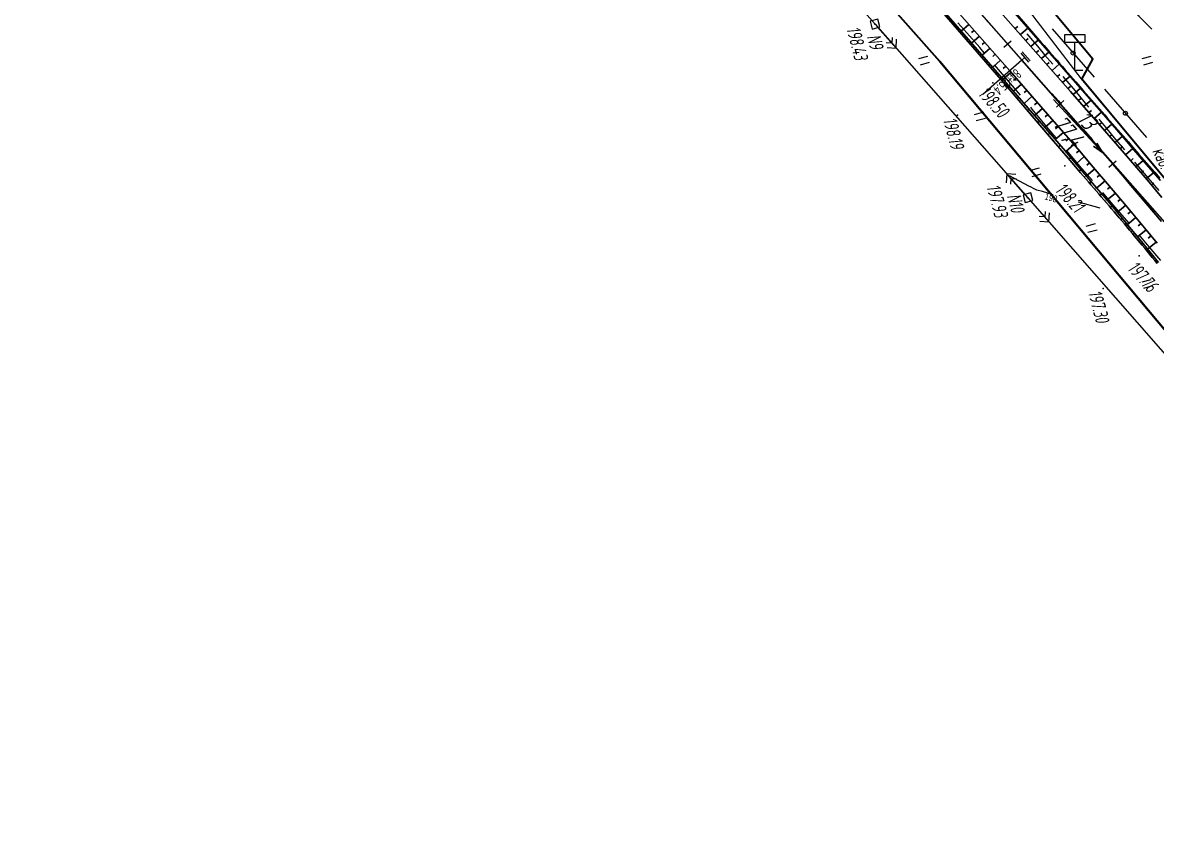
# Model space of a CAD drawing. Header units: millimetres. Extents: x -1799 to 6962, y -1020 to 4121.
# Drawn here: x 4837.7 to 5121.9, y 2760.7 to 2961.6 of the extents above; entities that cross this region are included whole.
import ezdxf

# ---------------------------------------------------------------- set-up
doc = ezdxf.new("R2010")
doc.units = ezdxf.units.MM
doc.linetypes.add('CONTI', pattern=[0])
doc.linetypes.add('STROT', pattern=[1.7, 0.5, -1.2])
for name, color, linetype, lineweight in [('10', 1, 'Continuous', 35), ('КОПИЯ_ОСЬ_13_ОТКОСЫ', 7, 'Continuous', 30), ('ОСЬ_ВЕРХ_ПОКРЫТИЯ_ГРАНИЦЫ_ПОЛОС', 7, 'Continuous', 30), ('ОСЬ_ВЕРХ_ПОКРЫТИЯ_ОСЬ', 1, 'Continuous', 30), ('Уклоны ПЧ', 5, 'Continuous', 30)]:
    doc.layers.add(name, color=color, linetype=linetype, lineweight=lineweight)
for name, color, linetype in [('_Ростелеком', 6, 'Continuous'), ('GOR_BDEFAULT', 212, 'CONTI'), ('NAD_MDEFAULT', 7, 'CONTI'), ('PI_OTDEFAULT', 172, 'CONTI'), ('PI_TTDEFAULT', 5, 'CONTI'), ('PLN_O', 7, 'CONTI'), ('SIT_LDEFAULT', 7, 'CONTI'), ('USLZNDEFAULT', 7, 'CONTI'), ('ZAPSKDEFAULT', 7, 'CONTI'), ('КОПИЯ_ОСЬ_ТАНГЕНСЫ', 1, 'Continuous'), ('ОСЬ_ВЕРХ_ПОКРЫТИЯ_ПИКЕТЫ', 1, 'Continuous'), ('ОСЬ_ВЕРХ_ПОКРЫТИЯ_РАЗБИВКА_КРИВ', 1, 'Continuous'), ('ОСЬ_ВЕРХ_ПОКРЫТИЯ_ТАНГЕНСЫ', 1, 'Continuous'), ('разметка', 7, 'Continuous')]:
    doc.layers.add(name, color=color, linetype=linetype)
doc.styles.add('eskd', font='spds.shx', dxfattribs={"width": 1.2, "oblique": 15})
doc.styles.add('SHRFT', font='TXT', dxfattribs={"width": 3.5})
doc.styles.get("Standard").update_dxf_attribs({"font": 'arial.ttf'})
doc.styles.add('STYLE1', font='romand.shx', dxfattribs={"width": 0.9})
doc.styles.add('ГОСТ', font='', dxfattribs={"oblique": 15, "height": 4})
doc.styles.get('ГОСТ').set_extended_font_data('GOST type A')
doc.linetypes.add('кабель_связи_проект.', pattern='A,10,-1,["/",STYLE1,S=3,R=0,X=0,Y=-1.5],-4.1', length=15.1)

# ---------------------------------------------------------------- blocks, each defined once
blk = doc.blocks.new('BL_2011')
at = {"color": 0}
for p, q in [((0, 0), (0, 2.4)), ((1.6, 0), (1.6, 2.4))]:
    blk.add_line(p, q, dxfattribs=at)
blk = doc.blocks.new('BL_27')
at = {"color": 0}
for p, q in [((1, 1), (-1, 1)), ((-1, 1), (-1, -1)), ((1, -1), (1, 1)), ((-1, -1), (1, -1))]:
    blk.add_line(p, q, dxfattribs=at)
blk.add_circle((0, 0), 0.1, dxfattribs=at)
blk = doc.blocks.new('BL_13')
at = {"color": 0}
for p, q in [((-2.5, 7), (-2.5, 9)), ((-2.5, 9), (2.5, 9)), ((2.5, 9), (2.5, 7)), ((0, 7), (-2.5, 7)), ((0, 0), (0, 7)), ((2.5, 7), (0, 7)), ((2, 0), (0, 0))]:
    blk.add_line(p, q, dxfattribs=at)
blk = doc.blocks.new('Стрелка')
at = {"layer": 'Уклоны ПЧ', "ltscale": 2}
for points in [[(-0.02, -0.05), (-0.02, 17.97)], [(-0.02, -0.05), (-0.58, 2.62)], [(-0.02, -0.05), (0.53, 2.62)]]:
    blk.add_lwpolyline(points, dxfattribs=at)

msp = doc.modelspace()

# ---------------------------------------------------------------- linework, layer by layer
at = {"layer": '10'}
for points in [[(5126.72, 2919.34), (5103.21, 2947.44), (5106.04, 2952.48), (5090.32, 2971.42), (5010.82, 3060.99), (4964.37, 3097.52), (4959.87, 3089.54), (4935.27, 3109.69), (4925.05, 3116.33), (4915.74, 3122.39), (4882.24, 3156.86), (4868.24, 3165.85), (4844.23, 3168), (4845.85, 3159.92), (4832.61, 3154.78), (4804.78, 3131.22), (4770.83, 3093.7), (4735.89, 3046.23), (4680.98, 2976.56), (4647.06, 2935.78), (4635.29, 2926.06), (4615.91, 2918.19), (4598.59, 2915.53), (4552.42, 2914.98)], [(4557.37, 2900.73), (4579.64, 2901.02), (4603.81, 2901.34), (4619.91, 2900.32), (4644.6, 2910.46), (4659.78, 2923.01), (4694.93, 2965.25), (4750.17, 3035.34), (4784.74, 3082.33), (4817.29, 3118.29), (4841.92, 3139.13), (4849.5, 3141.81), (4850.4, 3137.35), (4862.15, 3136.32), (4879.54, 3127.57), (4921.77, 3093.82), (4990.15, 3039.23), (5067.66, 2951.89), (5147.24, 2856.94), (5178.24, 2824.54), (5178.24, 2824.54), (5183.98, 2815.19), (5213.88, 2748.37)], [(5311.57, 2187.73), (5307.98, 2226.16), (5307.14, 2291.22), (5299.57, 2401.69), (5285, 2489.08), (5263.27, 2574.08), (5241.05, 2659.67), (5213.88, 2748.37), (5183.98, 2815.19), (5178.24, 2824.54), (5178.24, 2824.54), (5147.24, 2856.94), (5067.66, 2951.89), (4990.15, 3039.23), (4921.77, 3093.82), (4879.54, 3127.57), (4862.15, 3136.32), (4850.4, 3137.35)]]:
    msp.add_lwpolyline(points, dxfattribs=at)
at = {"layer": '_Ростелеком', "linetype": 'кабель_связи_проект.', "ltscale": 0.25, "const_width": 0.35}
msp.add_lwpolyline([(5227.85, 2760.19), (5218.85, 2781.43), (5206.95, 2806.03), (5202.95, 2814), (5185.14, 2845.82), (5185.14, 2845.82), (5158.25, 2881.67), (5129.32, 2916.23), (5103.21, 2947.44), (5071.34, 2988.98), (5054.13, 3008.1), (5034.93, 3030.9), (5019.36, 3045.91), (5000.28, 3062.64), (4959.87, 3089.54), (4931.65, 3111.72), (4915.74, 3122.39)], dxfattribs=at)
at = {"layer": 'GOR_BDEFAULT', "color": 212, "elevation": 198, "flags": 128}
for points in [[(5096.03, 2918.51), (5093.41, 2919.28), (5091.98, 2919.69), (5091.15, 2920.08), (5090.51, 2920.38), (5089.99, 2920.62), (5085.08, 2923.22)], [(5107.83, 2915.1), (5102.44, 2916.66)]]:
    msp.add_lwpolyline(points, dxfattribs=at)
at = {"layer": 'PI_TTDEFAULT', "color": 5}
for p in [(5080.94, 2946.56, 198.5), (5072.11, 2938.45, 198.19), (5098.98, 2925.72, 198.21), (5089.73, 2917.75, 197.93), (5117.65, 2903.21, 197.76), (5108.63, 2895.03, 197.3)]:
    msp.add_point(p, dxfattribs=at)
at = {"layer": 'PLN_O'}
for p, q in [((5095.82, 2960.07), (5106.31, 2947.99)), ((5108.94, 2944.97), (5119.43, 2932.89))]:
    msp.add_line(p, q, dxfattribs=at)
for centre in [(5101.07, 2954.03), (5114.19, 2938.93)]:
    msp.add_circle(centre, 0.5, dxfattribs=at)
at = {"layer": 'SIT_LDEFAULT', "color": 7}
for p, q in [((5013.1, 3004.73), (5051.4, 2961.28)), ((5106.16, 2974.91), (5120.8, 2960.01)), ((5120.1, 2960.72), (5115.19, 2965.72)), ((5074.42, 2959.09), (5072.18, 2961.64)), ((5051.4, 2961.28), (5089.73, 2917.75)), ((5052.06, 2960.53), (5056.69, 2955.28)), ((5077.64, 2955.41), (5074.42, 2959.09)), ((5089.47, 2958.87), (5091.37, 2956.63)), ((5055.63, 2956.48), (5054.22, 2956.57)), ((5055.72, 2957.89), (5055.63, 2956.48)), ((5056.69, 2955.28), (5056.83, 2957.53)), ((5091.38, 2956.64), (5093.93, 2953.62)), ((5054.43, 2955.42), (5056.69, 2955.28)), ((5078.77, 2954.11), (5077.64, 2955.41)), ((5093.93, 2953.62), (5095.94, 2951.24)), ((5083.4, 2948.77), (5081.38, 2951.1)), ((5085.9, 2945.84), (5083.4, 2948.77)), ((5098.51, 2948.17), (5099.02, 2947.56)), ((5099.01, 2947.56), (5101.54, 2944.52)), ((5087.88, 2943.49), (5085.9, 2945.84)), ((5101.54, 2944.52), (5104.07, 2941.48)), ((5104.07, 2941.48), (5104.9, 2940.49)), ((5090.84, 2939.94), (5090.44, 2940.42)), ((5093.3, 2936.98), (5090.84, 2939.94)), ((5095.76, 2934.02), (5093.3, 2936.98)), ((5107.48, 2937.42), (5109.15, 2935.42)), ((5096.83, 2932.74), (5095.76, 2934.02)), ((5109.15, 2935.42), (5111.73, 2932.35)), ((5111.73, 2932.35), (5113.91, 2929.77)), ((5100.71, 2928.13), (5099.41, 2929.67)), ((5103.28, 2925.12), (5100.71, 2928.13)), ((5105.9, 2922.06), (5103.28, 2925.12)), ((5116.49, 2926.71), (5117.08, 2926.01)), ((5117.08, 2926.01), (5119.81, 2922.78)), ((5084.44, 2923.75), (5084.3, 2921.5)), ((5089.07, 2918.5), (5084.44, 2923.75)), ((5086.7, 2923.61), (5084.44, 2923.75)), ((5085.41, 2921.14), (5085.5, 2922.55)), ((5085.5, 2922.55), (5086.91, 2922.46)), ((5119.81, 2922.78), (5122.56, 2919.54)), ((5108.77, 2918.73), (5108.51, 2919.03)), ((5111.62, 2915.42), (5108.77, 2918.73)), ((5089.73, 2917.75), (5128.66, 2873.21)), ((5090.39, 2917), (5094.99, 2911.73)), ((5094.04, 2914.34), (5093.94, 2912.93)), ((5094.99, 2911.73), (5095.15, 2913.98)), ((5114.49, 2912.08), (5111.62, 2915.42)), ((5093.94, 2912.93), (5092.53, 2913.03)), ((5092.74, 2911.88), (5094.99, 2911.73)), ((5115.03, 2911.45), (5114.49, 2912.08)), ((5120.15, 2905.47), (5117.64, 2908.42)), ((5123.06, 2902.04), (5120.15, 2905.47))]:
    msp.add_line(p, q, dxfattribs=at)
at = {"layer": 'КОПИЯ_ОСЬ_13_ОТКОСЫ'}
for points in [[(5055.44, 2995.48), (5100.43, 2944.37), (5107.35, 2936.46), (5112.27, 2930.78), (5116.52, 2925.84), (5120.1, 2921.64), (5123.34, 2917.81)], [(5073.67, 2978.72), (5102.28, 2946), (5108.86, 2938.44), (5114.1, 2932.36), (5115.8, 2930.38), (5120, 2925.52), (5122.95, 2922.08)], [(5073.67, 2978.72), (5102.28, 2946), (5108.86, 2938.44), (5114.1, 2932.36), (5115.8, 2930.38), (5120, 2925.52), (5122.95, 2922.08)], [(5077.52, 2974.71), (5089.61, 2960.71), (5093.15, 2956.63), (5093.81, 2955.88), (5095.13, 2954.37), (5095.79, 2953.62), (5096.45, 2952.87), (5097.11, 2952.12), (5097.77, 2951.36), (5098.43, 2950.62), (5099.09, 2949.86), (5099.75, 2949.11), (5100.41, 2948.35), (5101.07, 2947.6), (5101.73, 2946.85), (5102.78, 2945.64), (5103.71, 2944.59), (5104.37, 2943.84), (5105.03, 2943.08), (5105.69, 2942.32), (5106.35, 2941.57), (5107.01, 2940.82), (5108.98, 2938.54), (5109.64, 2937.79), (5110.3, 2937.03), (5111.62, 2935.52), (5112.28, 2934.77), (5113.59, 2933.25), (5114.25, 2932.49), (5114.91, 2931.73), (5115.95, 2930.51), (5117.54, 2928.7), (5118.87, 2927.19), (5120.19, 2925.67), (5121.51, 2924.16), (5122.83, 2922.64)], [(5069.38, 2967.54), (5085.17, 2949.6), (5096.33, 2936.79), (5102.21, 2930), (5106.11, 2925.45), (5109.67, 2921.28), (5114.33, 2915.76), (5118.97, 2910.22), (5122.14, 2906.38)], [(5067.19, 2965.61), (5084.12, 2946.02), (5095.16, 2933.12), (5100.33, 2927.05), (5101.64, 2925.54), (5102.94, 2924.03), (5104.25, 2922.53), (5104.89, 2921.77), (5105.28, 2921.32), (5105.54, 2921.01), (5106.84, 2919.51), (5107.49, 2918.75), (5108.13, 2917.99), (5110.07, 2915.73), (5110.71, 2914.97), (5111.36, 2914.21), (5112.65, 2912.7), (5113.92, 2911.18), (5115.21, 2909.66), (5115.85, 2908.9), (5116.48, 2908.14), (5118.4, 2905.86), (5119.03, 2905.09), (5119.65, 2904.32), (5120.89, 2902.77), (5121.52, 2902), (5122.15, 2901.23)], [(5067.46, 2965.85), (5083.18, 2947.85), (5093.65, 2935.77), (5098.53, 2930.1), (5102.1, 2925.94), (5106.94, 2920.25), (5110.15, 2916.45), (5113.34, 2912.63), (5115.24, 2910.34), (5117.46, 2907.66), (5120.29, 2904.21), (5122.49, 2901.51)], [(5067.46, 2965.85), (5083.18, 2947.85), (5093.65, 2935.77), (5098.53, 2930.1), (5102.1, 2925.94), (5106.94, 2920.25), (5110.15, 2916.45), (5113.34, 2912.63), (5115.24, 2910.34), (5117.46, 2907.66), (5120.29, 2904.21), (5122.49, 2901.51)], [(5071.32, 2960.83), (5071.62, 2961.09)], [(5072.63, 2959.32), (5072.73, 2959.4)], [(5074.95, 2961.22), (5073, 2959.51)], [(5076.27, 2959.72), (5075.62, 2959.15)], [(5086.54, 2960.15), (5087.18, 2960.71)], [(5087.86, 2958.65), (5089.76, 2960.32)], [(5089.98, 2960.29), (5089.94, 2960.25)], [(5091.29, 2958.78), (5091.19, 2958.69)], [(5073.94, 2957.8), (5074.25, 2958.08)], [(5075.24, 2956.29), (5075.35, 2956.38)], [(5077.59, 2958.22), (5075.63, 2956.5)], [(5078.91, 2956.72), (5078.26, 2956.14)], [(5089.18, 2957.15), (5089.82, 2957.7)], [(5090.5, 2955.64), (5092.39, 2957.31)], [(5092.6, 2957.27), (5092.57, 2957.24)], [(5093.92, 2955.76), (5093.82, 2955.67)], [(5076.55, 2954.78), (5076.88, 2955.07)], [(5077.86, 2953.26), (5077.97, 2953.36)], [(5080.23, 2955.22), (5078.27, 2953.48)], [(5081.55, 2953.71), (5080.9, 2953.14)], [(5091.83, 2954.14), (5092.46, 2954.7)], [(5093.15, 2952.64), (5095.03, 2954.3)], [(5095.23, 2954.25), (5095.2, 2954.22)], [(5079.17, 2951.75), (5079.52, 2952.05)], [(5080.47, 2950.24), (5080.59, 2950.34)], [(5082.87, 2952.21), (5080.9, 2950.47)], [(5084.2, 2950.71), (5083.54, 2950.13)], [(5094.47, 2951.14), (5095.09, 2951.69)], [(5095.79, 2949.64), (5097.66, 2951.29)], [(5096.56, 2952.75), (5096.46, 2952.66)], [(5097.87, 2951.25), (5097.84, 2951.22)], [(5081.78, 2948.72), (5082.15, 2949.04)], [(5083.09, 2947.21), (5083.21, 2947.32)], [(5085.52, 2949.21), (5083.52, 2947.47)], [(5086.83, 2947.7), (5086.16, 2947.12)], [(5097.11, 2948.14), (5097.73, 2948.69)], [(5098.43, 2946.64), (5100.29, 2948.27)], [(5099.19, 2949.74), (5099.09, 2949.65)], [(5100.51, 2948.24), (5100.47, 2948.21)], [(5084.4, 2945.7), (5084.77, 2946.02)], [(5088.14, 2946.19), (5086.14, 2944.45)], [(5089.46, 2944.68), (5088.79, 2944.1)], [(5099.75, 2945.14), (5100.37, 2945.68)], [(5101.07, 2943.63), (5102.93, 2945.26)], [(5101.83, 2946.74), (5101.72, 2946.64)], [(5103.15, 2945.23), (5103.11, 2945.2)], [(5085.7, 2944.18), (5085.82, 2944.29)], [(5087, 2942.66), (5087.39, 2943)], [(5090.77, 2943.18), (5088.76, 2941.42)], [(5092.08, 2941.67), (5091.41, 2941.08)], [(5102.39, 2942.13), (5103.01, 2942.67)], [(5103.71, 2940.62), (5105.55, 2942.24)], [(5104.47, 2943.73), (5104.35, 2943.62)], [(5105.78, 2942.22), (5105.74, 2942.19)], [(5088.3, 2941.14), (5088.43, 2941.25)], [(5089.6, 2939.62), (5090.01, 2939.97)], [(5093.4, 2940.16), (5091.38, 2938.4)], [(5094.71, 2938.65), (5094.04, 2938.06)], [(5105.02, 2939.12), (5105.64, 2939.65)], [(5106.34, 2937.61), (5108.18, 2939.22)], [(5107.1, 2940.72), (5106.97, 2940.61)], [(5108.41, 2939.2), (5108.37, 2939.17)], [(5090.9, 2938.1), (5091.04, 2938.22)], [(5092.2, 2936.58), (5092.63, 2936.95)], [(5096.02, 2937.14), (5093.99, 2935.37)], [(5107.65, 2936.1), (5108.27, 2936.64)], [(5108.96, 2934.59), (5110.8, 2936.19)], [(5109.72, 2937.69), (5109.6, 2937.59)], [(5111.04, 2936.19), (5111, 2936.16)], [(5093.5, 2935.06), (5093.64, 2935.18)], [(5094.8, 2933.54), (5095.24, 2933.92)], [(5098.64, 2934.12), (5096.6, 2932.35)], [(5097.33, 2935.63), (5096.65, 2935.04)], [(5110.27, 2933.08), (5110.89, 2933.61)], [(5111.58, 2931.57), (5113.42, 2933.16)], [(5112.35, 2934.68), (5112.21, 2934.56)], [(5113.66, 2933.17), (5113.61, 2933.13)], [(5096.1, 2932.02), (5096.25, 2932.15)], [(5097.4, 2930.5), (5097.86, 2930.89)], [(5101.26, 2931.09), (5099.21, 2929.32)], [(5099.95, 2932.61), (5099.27, 2932.02)], [(5112.89, 2930.06), (5113.51, 2930.58)], [(5114.2, 2928.54), (5116.03, 2930.12)], [(5114.97, 2931.66), (5114.82, 2931.53)], [(5116.28, 2930.14), (5116.23, 2930.1)], [(5098.69, 2928.97), (5098.85, 2929.1)], [(5099.99, 2927.45), (5100.46, 2927.85)], [(5103.87, 2928.06), (5101.8, 2926.29)], [(5102.56, 2929.58), (5101.88, 2928.99)], [(5115.5, 2927.03), (5116.11, 2927.55)], [(5117.59, 2928.64), (5117.43, 2928.5)], [(5101.3, 2925.94), (5101.45, 2926.08)], [(5102.6, 2924.42), (5103.06, 2924.81)], [(5106.47, 2925.03), (5104.39, 2923.25)], [(5105.17, 2926.54), (5104.48, 2925.95)], [(5116.81, 2925.51), (5118.65, 2927.08)], [(5118.1, 2923.99), (5118.72, 2924.51)], [(5118.92, 2927.14), (5118.86, 2927.09)], [(5120.23, 2925.63), (5120.05, 2925.47)], [(5103.91, 2922.91), (5104.06, 2923.04)], [(5105.21, 2921.39), (5105.65, 2921.76)], [(5109.07, 2921.98), (5106.98, 2920.2)], [(5107.77, 2923.5), (5107.08, 2922.91)], [(5119.4, 2922.47), (5121.26, 2924.05)], [(5121.55, 2924.12), (5121.48, 2924.07)], [(5106.52, 2919.88), (5106.66, 2920)], [(5111.66, 2918.93), (5109.55, 2917.15)], [(5110.37, 2920.46), (5109.67, 2919.87)], [(5120.7, 2920.94), (5121.32, 2921.47)], [(5107.82, 2918.36), (5108.24, 2918.71)], [(5109.12, 2916.84), (5109.26, 2916.96)], [(5114.24, 2915.88), (5112.12, 2914.09)], [(5112.95, 2917.41), (5112.25, 2916.81)], [(5110.42, 2915.32), (5110.81, 2915.65)], [(5111.71, 2913.79), (5111.84, 2913.9)], [(5115.52, 2914.34), (5114.81, 2913.75)], [(5113.01, 2912.27), (5113.38, 2912.58)], [(5114.29, 2910.74), (5114.42, 2910.84)], [(5116.81, 2912.81), (5114.67, 2911.03)], [(5118.09, 2911.28), (5117.38, 2910.68)], [(5115.59, 2909.21), (5115.94, 2909.51)], [(5116.87, 2907.68), (5116.98, 2907.77)], [(5119.37, 2909.74), (5117.21, 2907.96)], [(5120.64, 2908.19), (5119.92, 2907.6)], [(5118.15, 2906.14), (5118.48, 2906.42)], [(5119.42, 2904.6), (5119.53, 2904.69)], [(5121.91, 2906.65), (5119.75, 2904.87)], [(5120.68, 2903.04), (5121.02, 2903.32)]]:
    msp.add_lwpolyline(points, dxfattribs=at)
at = {"layer": 'КОПИЯ_ОСЬ_ТАНГЕНСЫ'}
msp.add_line((5012.42, 3038.29), (5198.33, 2827.13), dxfattribs=at)
at = {"layer": 'ОСЬ_ВЕРХ_ПОКРЫТИЯ_ГРАНИЦЫ_ПОЛОС'}
for points in [[(5047.95, 3003.98), (5100.43, 2944.37), (5107.35, 2936.46), (5112.27, 2930.78), (5116.52, 2925.84), (5120.1, 2921.64), (5123.34, 2917.81)], [(5069.38, 2967.54), (5085.17, 2949.6), (5096.33, 2936.79), (5102.21, 2930), (5106.11, 2925.45), (5109.67, 2921.28), (5114.33, 2915.76), (5118.97, 2910.22), (5122.14, 2906.38)]]:
    msp.add_lwpolyline(points, dxfattribs=at)
at = {"layer": 'ОСЬ_ВЕРХ_ПОКРЫТИЯ_ОСЬ'}
msp.add_lwpolyline([(5049.25, 2996.45), (5088.18, 2952.24), (5088.18, 2952.24), (5096.03, 2943.32), (5101.26, 2937.35), (5105.16, 2932.87), (5108.41, 2929.13), (5111, 2926.13), (5113.58, 2923.12), (5115.52, 2920.86), (5117.44, 2918.6), (5119.36, 2916.33), (5121.28, 2914.05), (5123.19, 2911.78)], dxfattribs=at)
at = {"layer": 'ОСЬ_ВЕРХ_ПОКРЫТИЯ_ПИКЕТЫ'}
for p, q in [((5083.67, 2955.47), (5085.54, 2957.13)), ((5096.87, 2940.46), (5098.75, 2942.11)), ((5110, 2925.38), (5111.89, 2927.01))]:
    msp.add_line(p, q, dxfattribs=at)
at = {"layer": 'ОСЬ_ВЕРХ_ПОКРЫТИЯ_РАЗБИВКА_КРИВ'}
for p, q in [((5087.94, 2954.03), (5089.92, 2951.78)), ((5088.18, 2952.24), (5088.93, 2952.91)), ((5088.31, 2954.36), (5090.29, 2952.11)), ((5088.18, 2952.24), (5078.42, 2943.65))]:
    msp.add_line(p, q, dxfattribs=at)
at = {"layer": 'ОСЬ_ВЕРХ_ПОКРЫТИЯ_ТАНГЕНСЫ'}
msp.add_line((5012.42, 3038.29), (5198.33, 2827.13), dxfattribs=at)
at = {"layer": 'разметка', "linetype": 'STROT', "lineweight": 30, "ltscale": 7}
msp.add_lwpolyline([(4995.74, 3050.72, -0.026709), (5023.52, 3024.82, -0.015571), (5047.6, 2998.33), (5088.18, 2952.24, -0.027485), (5157.75, 2867.12, -0.054753), (5210.33, 2771.44, -0.027745), (5244.89, 2667.07), (5254.16, 2635.2, -0.003575), (5273.71, 2566.16, -0.012405), (5285.37, 2519.34, -0.029729), (5304.72, 2402.12, -0.011745), (5309.7, 2338.36, -0.003271), (5312.42, 2282.39), (5316.25, 2195.85, 0.00256)], format="xyb", dxfattribs=at)

# ---------------------------------------------------------------- block references
at = {"layer": '_Ростелеком'}
msp.add_blockref('BL_13', (5101.52, 2949.64), dxfattribs=at)
at = {"layer": 'USLZNDEFAULT', "color": 7, "rotation": 285}
for p in [(5051.4, 2961.28), (5089.73, 2917.75)]:
    msp.add_blockref('BL_27', p, dxfattribs=at)
at = {"layer": 'ZAPSKDEFAULT', "color": 7, "rotation": 285}
for p in [(5062.35, 2952.64), (5118.35, 2952.64), (5076.35, 2938.64), (5090.35, 2924.64), (5104.35, 2910.64), (5118.35, 2896.64)]:
    msp.add_blockref('BL_2011', p, dxfattribs=at)
at = {"layer": 'Уклоны ПЧ', "rotation": 42.84769553317211}
msp.add_blockref('Стрелка', (5108.39, 2929.18), dxfattribs=at)

# ---------------------------------------------------------------- texts
at = {"layer": 'GOR_BDEFAULT', "color": 212, "style": 'SHRFT', "width": 0.75}
msp.add_text('198', height=1.722, rotation=343.8746, dxfattribs=at).set_placement((5093.8, 2917.37, 198))
at = {"layer": 'NAD_MDEFAULT', "color": 7, "style": 'eskd', "oblique": 10, "width": 0.8}
for s, rotation, p in [('198.43', 284.7308, (5044.17, 2960.14)), ('N9', 284.7308, (5049.29, 2958.17)), ('каб.', 295.0134, (5120.82, 2929.49)), ('N10', 284.7308, (5084.42, 2918.23))]:
    msp.add_text(s, height=3.5, rotation=rotation, dxfattribs=at).set_placement(p)
at = {"layer": 'PI_OTDEFAULT', "color": 172, "style": 'eskd', "oblique": 10, "width": 0.8}
for s, rotation, p in [('198.50', 312, (5077.01, 2943.68)), ('198.19', 285, (5068.39, 2937.33)), ('197.93', 285, (5079.29, 2920.54)), ('198.21', 312, (5096.31, 2919.53)), ('197.76', 312, (5114.46, 2899.87)), ('197.30', 285, (5104.73, 2894.01))]:
    msp.add_text(s, height=3.5, rotation=rotation, dxfattribs=at).set_placement(p)
at = {"layer": 'ОСЬ_ВЕРХ_ПОКРЫТИЯ_РАЗБИВКА_КРИВ', "width": 0.6}
msp.add_text('84+25.4', height=2.5, rotation=221.3611, dxfattribs=at).set_placement((5086.63, 2950.22))
at = {"layer": 'Уклоны ПЧ', "style": 'ГОСТ', "oblique": 15}
for s, p in [('13', (5101.67, 2937.36)), ('77,4', (5095.71, 2936.21))]:
    msp.add_text(s, height=4, rotation=311.6843, dxfattribs=at).set_placement(p)

doc.saveas('drawing.dxf')
